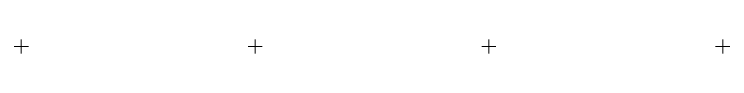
# Model space of a CAD drawing. Header units: metres. Extents: x 5191936 to 10384803, y 4968796 to 9938221.
# Drawn here: x 5192298.5 to 5192451.5, y 4969248.5 to 4969251.5 of the extents above; entities that cross this region are included whole.
import ezdxf

# ---------------------------------------------------------------- set-up
doc = ezdxf.new("R2010")
doc.units = ezdxf.units.M
doc.layers.add('Grid', color=7, linetype='Continuous', lineweight=18)

# ---------------------------------------------------------------- blocks, each defined once
blk = doc.blocks.new('GRID')
at = {"layer": 'Grid', "color": 104}
blk.add_line((-1.5, 0), (1.5, 0), dxfattribs=at)
for points in [[(0, 0), (0, 1.5)], [(0, 0), (0, -1.5)]]:
    blk.add_lwpolyline(points, dxfattribs=at)

msp = doc.modelspace()

# ---------------------------------------------------------------- block references
at = {"layer": 'Grid', "color": 7, "linetype": 'Continuous'}
for p in [(5192300, 4969250), (5192350, 4969250), (5192350, 4969250), (5192400, 4969250), (5192450, 4969250)]:
    msp.add_blockref('GRID', p, dxfattribs=at)

doc.saveas('drawing.dxf')
